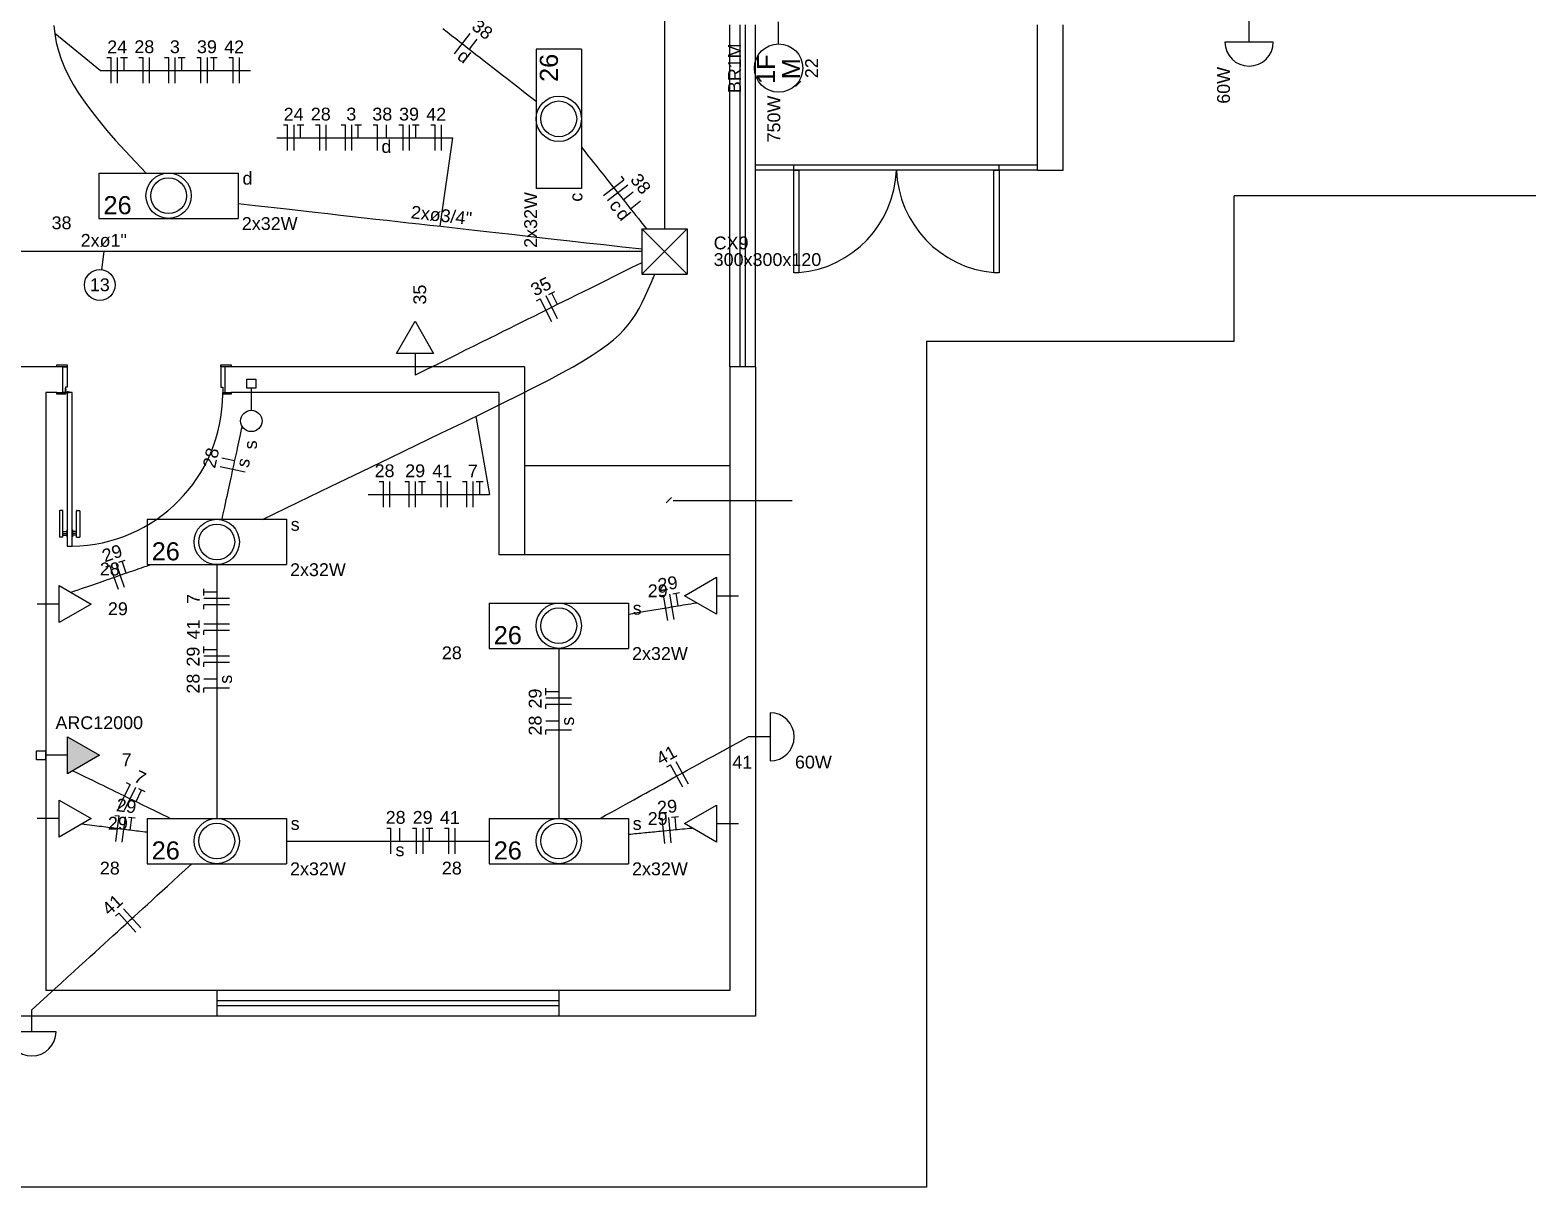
# Model space of a CAD drawing. Header units: millimetres. Extents: x -182 to 147, y -1396 to 58.
# Drawn here: x -159.95 to -142.44, y 17.83 to 31.37 of the extents above; entities that cross this region are included whole.
import ezdxf

# ---------------------------------------------------------------- set-up
doc = ezdxf.new("R2010")
doc.units = ezdxf.units.MM
doc.header["$LTSCALE"] = 10
doc.header["$MEASUREMENT"] = 0
for name, color, linetype in [('Arquitetura', 8, 'Continuous'), ('EL-Condutos', 4, 'Continuous'), ('EL-Fios (Fase 1)', 7, 'Continuous'), ('EL-Fios (Fase 2)', 7, 'Continuous'), ('EL-Fios (Fase 3)', 7, 'Continuous'), ('EL-Fios (Neutro)', 170, 'Continuous'), ('EL-Fios (Retorno)', 10, 'Continuous'), ('EL-Fios (Terra)', 90, 'Continuous'), ('EL-Textos conduto', 7, 'Continuous'), ('EL-Textos fios', 7, 'Continuous'), ('P-SIMBOL', 170, 'Continuous'), ('Textos', 7, 'Continuous')]:
    doc.layers.add(name, color=color, linetype=linetype)
doc.styles.add('Arial', font='arial.ttf')
pattern_1 = [(45, (-180.86528, 17.44875), (-0.08838835, 0.08838835), [])]

msp = doc.modelspace()

# ---------------------------------------------------------------- hatches: boundary and pattern name
at = {"layer": 'Arquitetura', "linetype": 'Continuous'}
h = msp.add_hatch(dxfattribs=at)
h.set_pattern_fill('ANSI31', color=256, style=0)
h.set_pattern_definition(pattern_1)
h.paths.add_polyline_path([(-150.906, 30.7269), (-150.906, 30.7309), (-150.906, 30.7349), (-150.907, 30.7389), (-150.908, 30.7429), (-150.91, 30.7459), (-150.912, 30.7499), (-150.914, 30.7529), (-150.917, 30.7559), (-150.919, 30.7589), (-150.922, 30.7619), (-150.925, 30.7639), (-150.928, 30.7669), (-150.932, 30.7689), (-150.936, 30.7699), (-150.94, 30.7709), (-150.943, 30.7719), (-150.947, 30.7729), (-150.951, 30.7729), (-150.955, 30.7729), (-150.959, 30.7719), (-150.963, 30.7709), (-150.967, 30.7699), (-150.971, 30.7689), (-150.974, 30.7669), (-150.978, 30.7639), (-150.981, 30.7619), (-150.984, 30.7589), (-150.986, 30.7559), (-150.989, 30.7529), (-150.991, 30.7499), (-150.993, 30.7459), (-150.994, 30.7429), (-150.995, 30.7389), (-150.996, 30.7349), (-150.997, 30.7309), (-150.997, 30.7269), (-150.997, 30.7269), (-150.997, 30.7229), (-150.996, 30.7189), (-150.995, 30.7149), (-150.994, 30.7119), (-150.993, 30.7079), (-150.991, 30.7039), (-150.989, 30.7009), (-150.986, 30.6979), (-150.984, 30.6949), (-150.981, 30.6919), (-150.978, 30.6899), (-150.974, 30.6879), (-150.971, 30.6859), (-150.967, 30.6839), (-150.963, 30.6829), (-150.959, 30.6819), (-150.955, 30.6819), (-150.951, 30.6809), (-150.947, 30.6819), (-150.943, 30.6819), (-150.94, 30.6829), (-150.936, 30.6839), (-150.932, 30.6859), (-150.928, 30.6879), (-150.925, 30.6899), (-150.922, 30.6919), (-150.919, 30.6949), (-150.917, 30.6979), (-150.914, 30.7009), (-150.912, 30.7039), (-150.91, 30.7079), (-150.908, 30.7119), (-150.907, 30.7149), (-150.906, 30.7189), (-150.906, 30.7229), (-150.906, 30.7269), (-150.906, 30.7269)])
h = msp.add_hatch(dxfattribs=at)
h.set_pattern_fill('ANSI31', color=256, style=0)
h.set_pattern_definition(pattern_1)
h.paths.add_polyline_path([(-152.423, 25.8559), (-152.423, 25.8599), (-152.424, 25.8639), (-152.425, 25.8679), (-152.426, 25.8719), (-152.428, 25.8759), (-152.429, 25.8789), (-152.432, 25.8819), (-152.434, 25.8859), (-152.437, 25.8889), (-152.44, 25.8909), (-152.443, 25.8939), (-152.446, 25.8959), (-152.45, 25.8979), (-152.453, 25.8989), (-152.457, 25.8999), (-152.461, 25.9009), (-152.465, 25.9019), (-152.469, 25.9019), (-152.473, 25.9019), (-152.477, 25.9009), (-152.481, 25.8999), (-152.484, 25.8989), (-152.488, 25.8979), (-152.492, 25.8959), (-152.495, 25.8939), (-152.498, 25.8909), (-152.501, 25.8889), (-152.504, 25.8859), (-152.506, 25.8819), (-152.508, 25.8789), (-152.51, 25.8759), (-152.512, 25.8719), (-152.513, 25.8679), (-152.514, 25.8639), (-152.514, 25.8599), (-152.515, 25.8559), (-152.515, 25.8559), (-152.514, 25.8519), (-152.514, 25.8479), (-152.513, 25.8439), (-152.512, 25.8409), (-152.51, 25.8369), (-152.508, 25.8329), (-152.506, 25.8299), (-152.504, 25.8269), (-152.501, 25.8239), (-152.498, 25.8209), (-152.495, 25.8189), (-152.492, 25.8169), (-152.488, 25.8149), (-152.484, 25.8129), (-152.481, 25.8119), (-152.477, 25.8109), (-152.473, 25.8109), (-152.469, 25.8109), (-152.465, 25.8109), (-152.461, 25.8109), (-152.457, 25.8119), (-152.453, 25.8129), (-152.45, 25.8149), (-152.446, 25.8169), (-152.443, 25.8189), (-152.44, 25.8209), (-152.437, 25.8239), (-152.434, 25.8269), (-152.432, 25.8299), (-152.429, 25.8329), (-152.428, 25.8369), (-152.426, 25.8409), (-152.425, 25.8439), (-152.424, 25.8479), (-152.423, 25.8519), (-152.423, 25.8559), (-152.423, 25.8559)])
at = {"layer": 'P-SIMBOL', "linetype": 'Continuous'}
msp.add_hatch(color=256, dxfattribs=at).paths.add_polyline_path([(-159.507, 22.6634), (-159.132, 22.8799), (-159.507, 23.0964)])

# ---------------------------------------------------------------- linework, layer by layer
at = {"layer": 'Arquitetura'}
for p, q in [((-151.762, 27.4259), (-151.762, 31.4259)), ((-151.643, 31.4259), (-151.643, 27.4259)), ((-151.583, 31.4259), (-151.583, 27.4259)), ((-151.463, 27.4259), (-151.463, 31.4259)), ((-148.163, 29.7859), (-151.463, 29.7859)), ((-151.012, 29.7259), (-151.012, 29.7859)), ((-148.612, 29.7259), (-148.612, 29.7859)), ((-148.163, 29.7259), (-151.463, 29.7259)), ((-151.463, 27.4259), (-151.762, 27.4259)), ((-159.529, 27.1599), (-159.529, 27.1529)), ((-159.5, 27.1289), (-159.505, 27.1289)), ((-151.032, 25.8559), (-152.423, 25.8559)), ((-157.762, 20.1259), (-157.762, 19.8269)), ((-153.762, 20.1259), (-153.762, 19.8269))]:
    msp.add_line(p, q, dxfattribs=at)
at = {"layer": 'Arquitetura', "linetype": 'Continuous'}
for p, q in [((-148.163, 29.7259), (-148.163, 31.4259)), ((-147.862, 29.7259), (-147.862, 31.4259)), ((-148.163, 29.7259), (-147.862, 29.7259)), ((-133.163, 29.4259), (-145.862, 29.4259)), ((-145.862, 27.7259), (-145.862, 29.4259)), ((-149.463, 27.7259), (-149.463, 17.8269)), ((-149.463, 27.7259), (-145.862, 27.7259)), ((-159.632, 27.4259), (-160.192, 27.4259)), ((-154.163, 27.4259), (-157.592, 27.4259)), ((-154.163, 27.4259), (-154.163, 25.2259)), ((-151.762, 27.4259), (-151.762, 20.1259)), ((-151.463, 27.4259), (-151.463, 19.8269)), ((-159.762, 27.1259), (-159.762, 20.1259)), ((-159.632, 27.1259), (-159.762, 27.1259)), ((-154.463, 27.1259), (-157.592, 27.1259)), ((-154.463, 27.1259), (-154.463, 25.2259)), ((-151.762, 26.2659), (-154.163, 26.2659)), ((-151.762, 25.2259), (-154.463, 25.2259)), ((-151.762, 20.1259), (-159.762, 20.1259)), ((-153.762, 20.0059), (-157.762, 20.0059)), ((-151.463, 19.8269), (-178.8619, 19.8269)), ((-153.762, 19.9459), (-157.762, 19.9459)), ((-149.463, 17.8269), (-180.862, 17.8269))]:
    msp.add_line(p, q, dxfattribs=at)
at = {"layer": 'Arquitetura', "color": 2}
for p, q in [((-159.512, 27.1259), (-159.512, 25.3269)), ((-159.453, 27.1259), (-159.512, 27.1259)), ((-159.453, 25.3269), (-159.453, 27.1259)), ((-159.512, 25.3269), (-159.453, 25.3269))]:
    msp.add_line(p, q, dxfattribs=at)
at = {"layer": 'Arquitetura', "color": 3, "linetype": 'Continuous'}
for p, q in [((-159.569, 25.7429), (-159.597, 25.7429)), ((-159.396, 25.7429), (-159.367, 25.7429)), ((-159.603, 25.7369), (-159.603, 25.4329)), ((-159.563, 25.4329), (-159.563, 25.7369)), ((-159.402, 25.4329), (-159.402, 25.7369)), ((-159.362, 25.7369), (-159.362, 25.4329)), ((-159.517, 25.5159), (-159.517, 25.4359)), ((-159.448, 25.5159), (-159.448, 25.4359))]:
    msp.add_line(p, q, dxfattribs=at)
at = {"layer": 'Arquitetura', "color": 3}
for p, q in [((-159.563, 25.4329), (-159.603, 25.4329)), ((-159.563, 25.4959), (-159.517, 25.4959)), ((-159.563, 25.4759), (-159.517, 25.4759)), ((-159.563, 25.4559), (-159.517, 25.4559)), ((-159.517, 25.5159), (-159.512, 25.5159)), ((-159.517, 25.4359), (-159.512, 25.4359)), ((-159.448, 25.5159), (-159.453, 25.5159)), ((-159.448, 25.4359), (-159.453, 25.4359)), ((-159.402, 25.4959), (-159.448, 25.4959)), ((-159.402, 25.4759), (-159.448, 25.4759)), ((-159.402, 25.4559), (-159.448, 25.4559)), ((-159.402, 25.4329), (-159.362, 25.4329))]:
    msp.add_line(p, q, dxfattribs=at)
at = {"layer": 'Arquitetura'}
for points in [[(-150.953, 29.7259), (-150.953, 28.5259), (-151.012, 28.5259), (-151.012, 29.7259), (-150.953, 29.7259)], [(-148.612, 29.7259), (-148.612, 28.5259), (-148.672, 28.5259), (-148.672, 29.7259), (-148.612, 29.7259)], [(-159.528, 27.1609), (-159.529, 27.1599), (-159.53, 27.1599)], [(-159.528, 27.1509), (-159.529, 27.1529), (-159.53, 27.1529)], [(-159.528, 27.1569), (-159.527, 27.1569), (-159.527, 27.1609), (-159.528, 27.1609), (-159.528, 27.1509), (-159.527, 27.1509), (-159.527, 27.1559), (-159.528, 27.1559)], [(-159.502, 27.1309), (-159.502, 27.1309), (-159.498, 27.1309), (-159.498, 27.1309), (-159.507, 27.1309), (-159.507, 27.1309), (-159.503, 27.1309), (-159.503, 27.1309)], [(-159.507, 27.1309), (-159.505, 27.1289), (-159.505, 27.1289)], [(-159.498, 27.1309), (-159.5, 27.1289), (-159.5, 27.1289)]]:
    msp.add_lwpolyline(points, dxfattribs=at)
at = {"layer": 'Arquitetura', "color": 3}
for points in [[(-159.512, 27.4259), (-159.563, 27.4259), (-159.632, 27.4259), (-159.632, 27.4459), (-159.512, 27.4459), (-159.512, 27.4259)], [(-157.592, 27.4259), (-157.713, 27.4259), (-157.713, 27.4459), (-157.592, 27.4459), (-157.592, 27.4259)], [(-159.532, 27.1059), (-159.632, 27.1059), (-159.632, 27.1259), (-159.532, 27.1259), (-159.532, 27.1059)], [(-157.592, 27.1059), (-157.692, 27.1059), (-157.692, 27.1259), (-157.592, 27.1259), (-157.592, 27.1059)]]:
    msp.add_lwpolyline(points, close=True, dxfattribs=at)
at = {"layer": 'Arquitetura', "color": 2}
for points in [[(-159.512, 27.1859), (-159.532, 27.1859), (-159.532, 27.1259), (-159.563, 27.1259), (-159.563, 27.4259), (-159.512, 27.4259), (-159.512, 27.1859)], [(-157.713, 27.1859), (-157.692, 27.1859), (-157.692, 27.1259), (-157.663, 27.1259), (-157.663, 27.4259), (-157.713, 27.4259), (-157.713, 27.1859)]]:
    msp.add_lwpolyline(points, close=True, dxfattribs=at)
at = {"layer": 'Arquitetura', "color": 1}
for points in [[(-159.53, 27.1349), (-159.532, 27.1309), (-159.532, 27.1309), (-159.532, 27.1359), (-159.532, 27.1759), (-159.53, 27.1759), (-159.53, 27.1349)], [(-159.524, 27.1289), (-159.527, 27.1259), (-159.527, 27.1259), (-159.523, 27.1259), (-159.483, 27.1259), (-159.483, 27.1289), (-159.524, 27.1289)]]:
    msp.add_lwpolyline(points, dxfattribs=at)
msp.add_circle((-159.527, 27.1309), 0.005, dxfattribs=at)
at = {"layer": 'Arquitetura'}
for centre, radius, start, end in [((-151.062, 29.7719), 1.2501, 275.015, 357.922), ((-148.563, 29.7719), 1.2501, 182.078, 264.985), ((-159.477, 27.1099), 1.7842, 270.777, 359.871)]:
    msp.add_arc(centre, radius, start, end, dxfattribs=at)
at = {"layer": 'Arquitetura', "color": 3, "linetype": 'Continuous'}
for centre, start, end in [((-159.596, 25.7369), 99.4623, 180), ((-159.568, 25.7369), 0, 99.4623), ((-159.397, 25.7369), 80.5377, 180), ((-159.369, 25.7369), 0, 80.5377)]:
    msp.add_arc(centre, 0.006, start, end, dxfattribs=at)
at = {"layer": 'EL-Condutos', "linetype": 'Continuous'}
for points in [[(-152.5254, 31.706), (-152.5254, 31.3262), (-152.5254, 30.9234), (-152.5254, 30.4953), (-152.5254, 30.0396), (-152.5254, 29.5539), (-152.5254, 29.0361)], [(-159.667, 31.4193), (-159.6565, 31.3194), (-159.6388, 31.2207), (-159.6139, 31.1227), (-159.5816, 31.0249), (-159.5419, 30.9268), (-159.4946, 30.8279), (-159.4397, 30.7277), (-159.3771, 30.6258), (-159.3067, 30.5217), (-159.2283, 30.4149), (-159.1418, 30.3048), (-159.0473, 30.1911), (-158.9445, 30.0732), (-158.8334, 29.9506), (-158.7138, 29.8228), (-158.5857, 29.6895)], [(-155.1189, 31.383), (-155.0666, 31.3423), (-155.016, 31.3029), (-154.9669, 31.2646), (-154.9188, 31.2271), (-154.8715, 31.1903), (-154.8246, 31.1538), (-154.7778, 31.1173), (-154.7307, 31.0806), (-154.6831, 31.0435), (-154.6346, 31.0058), (-154.5848, 30.967), (-154.5335, 30.927), (-154.4803, 30.8856), (-154.4248, 30.8424), (-154.3669, 30.7972), (-154.306, 30.7498), (-154.2419, 30.6999), (-154.1743, 30.6473), (-154.1028, 30.5916), (-154.0271, 30.5326)], [(-153.4969, 29.9936), (-153.4662, 29.9551), (-153.4368, 29.9182), (-153.4086, 29.8828), (-153.3814, 29.8486), (-153.3552, 29.8158), (-153.3299, 29.784), (-153.3053, 29.7531), (-153.2814, 29.7232), (-153.2582, 29.694), (-153.2354, 29.6654), (-153.213, 29.6373), (-153.1909, 29.6096), (-153.169, 29.5821), (-153.1473, 29.5548), (-153.1255, 29.5275), (-153.1037, 29.5001), (-153.0817, 29.4725), (-153.0594, 29.4446), (-153.0368, 29.4162), (-153.0137, 29.3872), (-152.99, 29.3575), (-152.9657, 29.327), (-152.9407, 29.2955), (-152.9148, 29.263), (-152.8879, 29.2294), (-152.8601, 29.1944), (-152.8311, 29.158), (-152.8008, 29.12), (-152.7693, 29.0804), (-152.7363, 29.0391)], [(-157.5131, 29.3347), (-157.3142, 29.3123), (-157.126, 29.2912), (-156.9476, 29.2711), (-156.7781, 29.2521), (-156.6169, 29.234), (-156.4629, 29.2167), (-156.3154, 29.2001), (-156.1735, 29.1842), (-156.0365, 29.1688), (-155.9034, 29.1539), (-155.7734, 29.1393), (-155.6458, 29.1249), (-155.5196, 29.1107), (-155.394, 29.0966), (-155.2682, 29.0825), (-155.1414, 29.0683), (-155.0127, 29.0538), (-154.8812, 29.039), (-154.7463, 29.0239), (-154.6069, 29.0082), (-154.4623, 28.992), (-154.3116, 28.9751), (-154.1541, 28.9574), (-153.9888, 28.9388), (-153.8149, 28.9193), (-153.6317, 28.8987), (-153.4382, 28.877), (-153.2336, 28.854), (-153.0171, 28.8297), (-152.7879, 28.8039)], [(-152.795, 28.7744), (-153.3955, 28.7744), (-153.9585, 28.7744), (-154.4866, 28.7744), (-154.9827, 28.7744), (-155.4492, 28.7744), (-155.889, 28.7744), (-156.3047, 28.7744), (-156.6989, 28.7744), (-157.0744, 28.7744), (-157.4338, 28.7744), (-157.7799, 28.7744), (-158.1152, 28.7744), (-158.4425, 28.7744), (-158.7644, 28.7744), (-159.0836, 28.7744), (-159.4029, 28.7744), (-159.7248, 28.7744), (-160.0521, 28.7744)], [(-152.79, 28.6431), (-152.9063, 28.5853), (-153.0158, 28.5309), (-153.1189, 28.4797), (-153.2162, 28.4313), (-153.3082, 28.3856), (-153.3955, 28.3423), (-153.4785, 28.3011), (-153.5578, 28.2617), (-153.634, 28.2238), (-153.7075, 28.1873), (-153.7789, 28.1518), (-153.8487, 28.1172), (-153.9175, 28.083), (-153.9858, 28.0491), (-154.0541, 28.0151), (-154.123, 27.9809), (-154.1929, 27.9462), (-154.2645, 27.9107), (-154.3381, 27.8741), (-154.4145, 27.8361), (-154.4941, 27.7966), (-154.5773, 27.7553), (-154.6649, 27.7118), (-154.7572, 27.6659), (-154.8549, 27.6174), (-154.9584, 27.566), (-155.0683, 27.5114), (-155.1852, 27.4533), (-155.3094, 27.3916), (-155.4417, 27.3259)], [(-157.2263, 25.6377), (-156.8114, 25.8396), (-156.4248, 26.027), (-156.0654, 26.2008), (-155.7321, 26.3615), (-155.4239, 26.5101), (-155.1396, 26.6473), (-154.8781, 26.7739), (-154.6384, 26.8906), (-154.4192, 26.9981), (-154.2197, 27.0973), (-154.0385, 27.189), (-153.8747, 27.2738), (-153.7271, 27.3526), (-153.5947, 27.4261), (-153.4763, 27.4951), (-153.3709, 27.5603), (-153.2773, 27.6226), (-153.1945, 27.6826), (-153.1213, 27.7412), (-153.0567, 27.7991), (-152.9996, 27.8571), (-152.9488, 27.916), (-152.9033, 27.9765), (-152.862, 28.0393), (-152.8237, 28.1053), (-152.7874, 28.1752), (-152.752, 28.2499), (-152.7163, 28.3299), (-152.6794, 28.4162), (-152.64, 28.5094)], [(-157.4659, 26.73), (-157.4747, 26.6898), (-157.4831, 26.651), (-157.4913, 26.6136), (-157.4992, 26.5773), (-157.5069, 26.5422), (-157.5144, 26.5079), (-157.5217, 26.4745), (-157.5289, 26.4417), (-157.5359, 26.4095), (-157.5429, 26.3778), (-157.5497, 26.3463), (-157.5566, 26.3151), (-157.5634, 26.2839), (-157.5702, 26.2526), (-157.5771, 26.2212), (-157.584, 26.1894), (-157.5911, 26.1571), (-157.5982, 26.1243), (-157.6055, 26.0908), (-157.613, 26.0565), (-157.6207, 26.0212), (-157.6287, 25.9849), (-157.6369, 25.9473), (-157.6454, 25.9084), (-157.6542, 25.8681), (-157.6634, 25.8261), (-157.6729, 25.7825), (-157.6828, 25.737), (-157.6932, 25.6896), (-157.704, 25.6401)], [(-158.5259, 25.1108), (-158.5569, 25.1001), (-158.5872, 25.0896), (-158.617, 25.0792), (-158.6463, 25.0691), (-158.6752, 25.0591), (-158.7037, 25.0492), (-158.732, 25.0393), (-158.7601, 25.0296), (-158.788, 25.0199), (-158.8159, 25.0102), (-158.8438, 25.0006), (-158.8718, 24.9908), (-158.9, 24.9811), (-158.9283, 24.9713), (-158.957, 24.9613), (-158.986, 24.9513), (-159.0154, 24.941), (-159.0453, 24.9307), (-159.0758, 24.9201), (-159.107, 24.9093), (-159.1388, 24.8982), (-159.1714, 24.8869), (-159.2049, 24.8753), (-159.2393, 24.8634), (-159.2747, 24.8511), (-159.3111, 24.8385), (-159.3487, 24.8254), (-159.3875, 24.812), (-159.4275, 24.7981), (-159.4689, 24.7837)], [(-157.7617, 25.1103), (-157.7617, 24.9738), (-157.7617, 24.8451), (-157.7617, 24.7236), (-157.7617, 24.6087), (-157.7617, 24.5), (-157.7617, 24.3968), (-157.7617, 24.2985), (-157.7617, 24.2048), (-157.7617, 24.1148), (-157.7617, 24.0283), (-157.7618, 23.9445), (-157.7618, 23.8629), (-157.7618, 23.783), (-157.7618, 23.7041), (-157.7618, 23.6259), (-157.7618, 23.5476), (-157.7618, 23.4688), (-157.7618, 23.3889), (-157.7618, 23.3073), (-157.7617, 23.2235), (-157.7617, 23.1369), (-157.7617, 23.047), (-157.7617, 22.9532), (-157.7617, 22.855), (-157.7617, 22.7518), (-157.7617, 22.643), (-157.7617, 22.5282), (-157.7617, 22.4067), (-157.7617, 22.278), (-157.7617, 22.1415)], [(-152.9457, 24.5313), (-152.9198, 24.5356), (-152.8942, 24.5399), (-152.8691, 24.5441), (-152.8442, 24.5482), (-152.8195, 24.5524), (-152.7951, 24.5564), (-152.7708, 24.5605), (-152.7466, 24.5645), (-152.7225, 24.5686), (-152.6984, 24.5726), (-152.6743, 24.5766), (-152.6501, 24.5807), (-152.6258, 24.5847), (-152.6014, 24.5888), (-152.5767, 24.5929), (-152.5518, 24.5971), (-152.5266, 24.6013), (-152.501, 24.6056), (-152.4751, 24.6099), (-152.4487, 24.6143), (-152.4218, 24.6188), (-152.3945, 24.6234), (-152.3665, 24.628), (-152.338, 24.6328), (-152.3088, 24.6377), (-152.2789, 24.6427), (-152.2482, 24.6478), (-152.2168, 24.6531), (-152.1845, 24.6585), (-152.1513, 24.664)], [(-153.7617, 24.1299), (-153.7617, 24.0404), (-153.7617, 23.9558), (-153.7617, 23.8755), (-153.7617, 23.7994), (-153.7617, 23.7271), (-153.7617, 23.6581), (-153.7617, 23.5923), (-153.7617, 23.5292), (-153.7617, 23.4685), (-153.7617, 23.4098), (-153.7618, 23.3529), (-153.7618, 23.2973), (-153.7618, 23.2428), (-153.7618, 23.1889), (-153.7618, 23.1354), (-153.7618, 23.0819), (-153.7618, 23.028), (-153.7618, 22.9735), (-153.7618, 22.9179), (-153.7617, 22.861), (-153.7617, 22.8023), (-153.7617, 22.7416), (-153.7617, 22.6785), (-153.7617, 22.6127), (-153.7617, 22.5437), (-153.7617, 22.4714), (-153.7617, 22.3953), (-153.7617, 22.315), (-153.7617, 22.2304), (-153.7617, 22.1409)], [(-153.2797, 22.1413), (-153.2156, 22.1766), (-153.1546, 22.2102), (-153.0963, 22.2423), (-153.0406, 22.273), (-152.987, 22.3025), (-152.9354, 22.3309), (-152.8854, 22.3585), (-152.8368, 22.3852), (-152.7893, 22.4114), (-152.7426, 22.4371), (-152.6965, 22.4625), (-152.6506, 22.4878), (-152.6047, 22.5131), (-152.5584, 22.5385), (-152.5116, 22.5643), (-152.4639, 22.5906), (-152.4151, 22.6175), (-152.3648, 22.6452), (-152.3129, 22.6738), (-152.2589, 22.7035), (-152.2027, 22.7345), (-152.1439, 22.7668), (-152.0823, 22.8008), (-152.0176, 22.8364), (-151.9495, 22.8739), (-151.8777, 22.9134), (-151.802, 22.9551), (-151.7221, 22.9992), (-151.6376, 23.0457), (-151.5484, 23.0948)], [(-159.4446, 22.6984), (-159.395, 22.6741), (-159.3473, 22.6508), (-159.3015, 22.6284), (-159.2573, 22.6069), (-159.2148, 22.5861), (-159.1737, 22.566), (-159.1339, 22.5465), (-159.0953, 22.5277), (-159.0579, 22.5094), (-159.0214, 22.4915), (-158.9857, 22.4741), (-158.9507, 22.457), (-158.9164, 22.4402), (-158.8825, 22.4236), (-158.8489, 22.4073), (-158.8156, 22.391), (-158.7824, 22.3747), (-158.7491, 22.3585), (-158.7157, 22.3422), (-158.6821, 22.3257), (-158.648, 22.3091), (-158.6134, 22.2922), (-158.5782, 22.2749), (-158.5422, 22.2574), (-158.5053, 22.2393), (-158.4675, 22.2208), (-158.4284, 22.2018), (-158.3882, 22.1821), (-158.3465, 22.1617), (-158.3033, 22.1406)], [(-158.578, 21.9777), (-158.6032, 21.9809), (-158.6279, 21.9839), (-158.6524, 21.987), (-158.6766, 21.99), (-158.7006, 21.993), (-158.7243, 21.996), (-158.748, 21.9989), (-158.7714, 22.0018), (-158.7949, 22.0048), (-158.8183, 22.0077), (-158.8417, 22.0106), (-158.8651, 22.0135), (-158.8887, 22.0165), (-158.9124, 22.0194), (-158.9362, 22.0224), (-158.9603, 22.0254), (-158.9847, 22.0284), (-159.0093, 22.0315), (-159.0343, 22.0346), (-159.0597, 22.0378), (-159.0855, 22.041), (-159.1117, 22.0443), (-159.1385, 22.0476), (-159.1658, 22.051), (-159.1937, 22.0545), (-159.2222, 22.0581), (-159.2514, 22.0617), (-159.2813, 22.0655), (-159.312, 22.0693), (-159.3435, 22.0732)], [(-152.9457, 21.9555), (-152.9211, 21.9579), (-152.8968, 21.9603), (-152.8729, 21.9626), (-152.8492, 21.9649), (-152.8258, 21.9672), (-152.8025, 21.9695), (-152.7794, 21.9718), (-152.7565, 21.974), (-152.7336, 21.9762), (-152.7107, 21.9785), (-152.6878, 21.9807), (-152.6649, 21.9829), (-152.6419, 21.9852), (-152.6188, 21.9874), (-152.5955, 21.9897), (-152.5721, 21.992), (-152.5484, 21.9943), (-152.5244, 21.9966), (-152.5001, 21.999), (-152.4755, 22.0014), (-152.4505, 22.0039), (-152.4251, 22.0063), (-152.3992, 22.0089), (-152.3727, 22.0115), (-152.3458, 22.0141), (-152.3183, 22.0168), (-152.2901, 22.0195), (-152.2613, 22.0223), (-152.2318, 22.0252), (-152.2016, 22.0282)], [(-156.9438, 21.8759), (-156.8459, 21.8759), (-156.752, 21.8759), (-156.6617, 21.8759), (-156.5748, 21.8759), (-156.491, 21.8759), (-156.41, 21.8759), (-156.3316, 21.8759), (-156.2554, 21.8759), (-156.1812, 21.8759), (-156.1087, 21.8759), (-156.0377, 21.8759), (-155.9677, 21.8759), (-155.8986, 21.8759), (-155.83, 21.8759), (-155.7618, 21.8759), (-155.6935, 21.8759), (-155.6249, 21.8759), (-155.5558, 21.8759), (-155.4859, 21.8759), (-155.4148, 21.8759), (-155.3423, 21.8759), (-155.2681, 21.8759), (-155.1919, 21.8759), (-155.1134, 21.8759), (-155.0325, 21.8759), (-154.9487, 21.8759), (-154.8618, 21.8759), (-154.7715, 21.8759), (-154.6775, 21.8759), (-154.5796, 21.8759)], [(-159.9243, 19.9012), (-159.8297, 19.9875), (-159.7407, 20.0688), (-159.6568, 20.1455), (-159.5776, 20.2177), (-159.503, 20.2859), (-159.4324, 20.3503), (-159.3655, 20.4114), (-159.3021, 20.4693), (-159.2417, 20.5245), (-159.184, 20.5772), (-159.1286, 20.6277), (-159.0752, 20.6765), (-159.0235, 20.7237), (-158.973, 20.7698), (-158.9235, 20.8151), (-158.8745, 20.8598), (-158.8258, 20.9043), (-158.7769, 20.9489), (-158.7276, 20.9939), (-158.6774, 21.0397), (-158.626, 21.0866), (-158.5732, 21.1349), (-158.5184, 21.1849), (-158.4614, 21.237), (-158.4018, 21.2914), (-158.3393, 21.3484), (-158.2735, 21.4085), (-158.2041, 21.4719), (-158.1306, 21.539), (-158.0528, 21.61)]]:
    msp.add_lwpolyline(points, dxfattribs=at)
at = {"layer": 'EL-Fios (Fase 1)'}
for p, q in [((-157.8717, 30.7431), (-157.8717, 31.0431)), ((-155.5081, 29.9551), (-155.5081, 30.2551)), ((-153.7772, 27.9852), (-153.9106, 28.2539)), ((-154.7616, 25.7816), (-154.7616, 26.0816)), ((-157.6118, 24.7134), (-157.9118, 24.7134)), ((-158.8396, 22.2358), (-158.7079, 22.5053))]:
    msp.add_line(p, q, dxfattribs=at)
at = {"layer": 'EL-Fios (Fase 2)'}
for p, q in [((-154.9819, 31.0861), (-154.7975, 31.3228)), ((-158.2467, 30.7431), (-158.2467, 31.0431)), ((-157.4967, 30.7431), (-157.4967, 31.0431)), ((-156.1831, 29.9551), (-156.1831, 30.2551)), ((-155.1331, 29.9551), (-155.1331, 30.2551)), ((-153.1908, 29.3687), (-152.9561, 29.5557))]:
    msp.add_line(p, q, dxfattribs=at)
at = {"layer": 'EL-Fios (Fase 3)'}
for p, q in [((-158.9217, 30.7431), (-158.9217, 31.0431)), ((-158.5467, 30.7431), (-158.5467, 31.0431)), ((-156.8581, 29.9551), (-156.8581, 30.2551)), ((-156.4831, 29.9551), (-156.4831, 30.2551)), ((-157.4303, 26.1904), (-157.7233, 26.2544)), ((-155.7366, 25.7816), (-155.7366, 26.0816)), ((-155.4366, 25.7816), (-155.4366, 26.0816)), ((-155.0616, 25.7816), (-155.0616, 26.0816)), ((-158.8417, 24.8425), (-158.94, 25.126)), ((-152.4129, 24.4682), (-152.4624, 24.7641)), ((-157.6118, 24.4134), (-157.9118, 24.4134)), ((-157.6118, 24.0384), (-157.9118, 24.0384)), ((-153.6118, 23.5479), (-153.9118, 23.5479)), ((-152.2437, 22.5407), (-152.3884, 22.8034)), ((-158.8675, 21.8627), (-158.8304, 22.1604)), ((-152.4475, 21.8534), (-152.4766, 22.152)), ((-155.3493, 21.7259), (-155.3493, 22.0259)), ((-154.9743, 21.7259), (-154.9743, 22.0259)), ((-158.6516, 20.8602), (-158.8539, 21.0817))]:
    msp.add_line(p, q, dxfattribs=at)
at = {"layer": 'EL-Fios (Neutro)'}
for p, q in [((-159.0467, 31.0431), (-158.9967, 31.0431)), ((-158.9967, 30.7431), (-158.9967, 31.0431)), ((-158.6717, 31.0431), (-158.6217, 31.0431)), ((-158.6217, 30.7431), (-158.6217, 31.0431)), ((-158.3717, 31.0431), (-158.3217, 31.0431)), ((-158.3217, 30.7431), (-158.3217, 31.0431)), ((-157.9967, 31.0431), (-157.9467, 31.0431)), ((-157.9467, 30.7431), (-157.9467, 31.0431)), ((-157.6217, 31.0431), (-157.5717, 31.0431)), ((-157.5717, 30.7431), (-157.5717, 31.0431)), ((-156.9831, 30.2551), (-156.9331, 30.2551)), ((-156.9331, 29.9551), (-156.9331, 30.2551)), ((-156.6081, 30.2551), (-156.5581, 30.2551)), ((-156.5581, 29.9551), (-156.5581, 30.2551)), ((-156.3081, 30.2551), (-156.2581, 30.2551)), ((-156.2581, 29.9551), (-156.2581, 30.2551)), ((-155.9331, 30.2551), (-155.8831, 30.2551)), ((-155.8831, 29.9551), (-155.8831, 30.2551)), ((-155.6331, 30.2551), (-155.5831, 30.2551)), ((-155.5831, 29.9551), (-155.5831, 30.2551)), ((-155.2581, 30.2551), (-155.2081, 30.2551)), ((-155.2081, 29.9551), (-155.2081, 30.2551)), ((-153.2375, 29.4274), (-153.0029, 29.6143)), ((-153.034, 29.6534), (-153.0029, 29.6143)), ((-154.0226, 28.1983), (-153.9778, 28.2205)), ((-153.8444, 27.9519), (-153.9778, 28.2205)), ((-155.8616, 26.0816), (-155.8116, 26.0816)), ((-155.8116, 25.7816), (-155.8116, 26.0816)), ((-155.5616, 26.0816), (-155.5116, 26.0816)), ((-155.5116, 25.7816), (-155.5116, 26.0816)), ((-155.1866, 26.0816), (-155.1366, 26.0816)), ((-155.1366, 25.7816), (-155.1366, 26.0816)), ((-154.8866, 26.0816), (-154.8366, 26.0816)), ((-154.8366, 25.7816), (-154.8366, 26.0816)), ((-159.0581, 25.085), (-159.0108, 25.1014)), ((-158.9125, 24.818), (-159.0108, 25.1014)), ((-152.5857, 24.7435), (-152.5364, 24.7517)), ((-152.4869, 24.4558), (-152.5364, 24.7517)), ((-157.6118, 24.6384), (-157.9118, 24.6384)), ((-157.9118, 24.5884), (-157.9118, 24.6384)), ((-157.6118, 24.3384), (-157.9118, 24.3384)), ((-157.9118, 24.2884), (-157.9118, 24.3384)), ((-157.6118, 23.9634), (-157.9118, 23.9634)), ((-157.9118, 23.9134), (-157.9118, 23.9634)), ((-157.6118, 23.6634), (-157.9118, 23.6634)), ((-157.9118, 23.6134), (-157.9118, 23.6634)), ((-153.6118, 23.4729), (-153.9118, 23.4729)), ((-153.9118, 23.4229), (-153.9118, 23.4729)), ((-153.6118, 23.1729), (-153.9118, 23.1729)), ((-153.9118, 23.1229), (-153.9118, 23.1729)), ((-152.4979, 22.7431), (-152.4541, 22.7673)), ((-152.3094, 22.5045), (-152.4541, 22.7673)), ((-158.907, 22.2687), (-158.7753, 22.5382)), ((-158.8202, 22.5602), (-158.7753, 22.5382)), ((-158.9544, 22.1758), (-158.9048, 22.1696)), ((-158.9419, 21.872), (-158.9048, 22.1696)), ((-152.601, 22.1399), (-152.5512, 22.1447)), ((-152.5221, 21.8462), (-152.5512, 22.1447)), ((-155.7743, 22.0259), (-155.7243, 22.0259)), ((-155.7243, 21.7259), (-155.7243, 22.0259)), ((-155.4743, 22.0259), (-155.4243, 22.0259)), ((-155.4243, 21.7259), (-155.4243, 22.0259)), ((-155.0993, 22.0259), (-155.0493, 22.0259)), ((-155.0493, 21.7259), (-155.0493, 22.0259)), ((-158.9462, 20.9974), (-158.9092, 21.0312)), ((-158.7069, 20.8096), (-158.9092, 21.0312))]:
    msp.add_line(p, q, dxfattribs=at)
at = {"layer": 'EL-Fios (Retorno)'}
for p, q in [((-154.8068, 31.1399), (-154.7147, 31.2583)), ((-155.7781, 30.1051), (-155.7781, 30.2551)), ((-153.008, 29.3801), (-152.8907, 29.4735)), ((-152.9239, 29.2745), (-152.8066, 29.368)), ((-157.5544, 26.325), (-157.7009, 26.357)), ((-157.7618, 23.7684), (-157.9118, 23.7684)), ((-153.7618, 23.2779), (-153.9118, 23.2779)), ((-155.6193, 21.8759), (-155.6193, 22.0259))]:
    msp.add_line(p, q, dxfattribs=at)
at = {"layer": 'EL-Fios (Terra)'}
for p, q in [((-158.8867, 31.0431), (-158.8067, 31.0431)), ((-158.8467, 30.8931), (-158.8467, 31.0431)), ((-158.2117, 31.0431), (-158.1317, 31.0431)), ((-158.1717, 30.8931), (-158.1717, 31.0431)), ((-157.8367, 31.0431), (-157.7567, 31.0431)), ((-157.7967, 30.8931), (-157.7967, 31.0431)), ((-156.8231, 30.2551), (-156.7431, 30.2551)), ((-156.7831, 30.1051), (-156.7831, 30.2551)), ((-156.1481, 30.2551), (-156.0681, 30.2551)), ((-156.1081, 30.1051), (-156.1081, 30.2551)), ((-155.4731, 30.2551), (-155.3931, 30.2551)), ((-155.4331, 30.1051), (-155.4331, 30.2551)), ((-153.8793, 28.2695), (-153.8076, 28.3051)), ((-153.7767, 28.1529), (-153.8435, 28.2873)), ((-155.4016, 26.0816), (-155.3216, 26.0816)), ((-155.3616, 25.9316), (-155.3616, 26.0816)), ((-154.7266, 26.0816), (-154.6466, 26.0816)), ((-154.6866, 25.9316), (-154.6866, 26.0816)), ((-158.9069, 25.1374), (-158.8313, 25.1637)), ((-158.82, 25.0088), (-158.8691, 25.1506)), ((-157.9118, 24.7484), (-157.9118, 24.8284)), ((-157.7618, 24.7884), (-157.9118, 24.7884)), ((-152.4279, 24.7699), (-152.349, 24.7831)), ((-152.3637, 24.6285), (-152.3884, 24.7765)), ((-157.9118, 24.0734), (-157.9118, 24.1534)), ((-157.7618, 24.1134), (-157.9118, 24.1134)), ((-153.9118, 23.5829), (-153.9118, 23.6629)), ((-153.7618, 23.6229), (-153.9118, 23.6229)), ((-158.7064, 22.3376), (-158.6405, 22.4724)), ((-158.6765, 22.4899), (-158.6046, 22.4548)), ((-158.7956, 22.156), (-158.7163, 22.1461)), ((-158.7745, 22.0022), (-158.7559, 22.1511)), ((-152.4418, 22.1554), (-152.3621, 22.1632)), ((-152.3874, 22.01), (-152.402, 22.1593)), ((-155.3143, 22.0259), (-155.2343, 22.0259)), ((-155.2743, 21.8759), (-155.2743, 22.0259))]:
    msp.add_line(p, q, dxfattribs=at)
at = {"layer": 'EL-Textos fios'}
for p, q in [((-159.6575, 31.3268), (-159.1217, 30.8931)), ((-159.1217, 30.8931), (-157.3655, 30.8931)), ((-157.0581, 30.1051), (-155.0019, 30.1051)), ((-155.1486, 29.0691), (-155.0019, 30.1051)), ((-159.0836, 28.7744), (-159.1087, 28.5612)), ((-154.7333, 26.8443), (-154.5716, 25.9316)), ((-155.9928, 25.9316), (-154.5716, 25.9316))]:
    msp.add_line(p, q, dxfattribs=at)
msp.add_circle((-159.1298, 28.3824), 0.18, dxfattribs=at)
at = {"layer": 'P-SIMBOL'}
for p, q in [((-151.1903, 31.2025), (-151.1903, 31.4594)), ((-145.6884, 31.2251), (-145.6884, 31.4821)), ((-145.4059, 31.2251), (-145.9709, 31.2251)), ((-153.4967, 31.1419), (-154.0267, 31.1419)), ((-154.0267, 31.1419), (-154.0267, 29.5099)), ((-153.4967, 31.1419), (-153.4967, 29.5099)), ((-159.1417, 29.6909), (-157.5097, 29.6909)), ((-159.1417, 29.6909), (-159.1417, 29.1609)), ((-157.5097, 29.6909), (-157.5097, 29.1609)), ((-153.4967, 29.5099), (-154.0267, 29.5099)), ((-159.1417, 29.1609), (-157.5097, 29.1609)), ((-152.7904, 29.0394), (-152.2604, 29.0394)), ((-152.7904, 29.0394), (-152.7904, 28.5094)), ((-152.7904, 29.0394), (-152.2604, 28.5094)), ((-152.2604, 29.0394), (-152.7904, 28.5094)), ((-152.2604, 29.0394), (-152.2604, 28.5094)), ((-152.7904, 28.5094), (-152.2604, 28.5094)), ((-155.6582, 27.5819), (-155.4417, 27.9569)), ((-155.4417, 27.9569), (-155.2252, 27.5819)), ((-155.2252, 27.5819), (-155.6582, 27.5819)), ((-155.4417, 27.5819), (-155.4417, 27.3259)), ((-157.4105, 27.279), (-157.3044, 27.279)), ((-157.4105, 27.1729), (-157.4105, 27.279)), ((-157.3044, 27.1729), (-157.4105, 27.1729)), ((-157.3575, 26.9159), (-157.3575, 27.1729)), ((-157.3044, 27.279), (-157.3044, 27.1729)), ((-158.5777, 25.6409), (-156.9457, 25.6409)), ((-158.5777, 25.6409), (-158.5777, 25.1109)), ((-156.9457, 25.6409), (-156.9457, 25.1109)), ((-158.5777, 25.1109), (-156.9457, 25.1109)), ((-159.6059, 24.8639), (-159.2309, 24.6474)), ((-159.6059, 24.4309), (-159.6059, 24.8639)), ((-152.2929, 24.7458), (-151.9179, 24.9623)), ((-151.9179, 24.9623), (-151.9179, 24.5293)), ((-151.9179, 24.5293), (-152.2929, 24.7458)), ((-151.9179, 24.7458), (-151.6619, 24.7458)), ((-159.6059, 24.6474), (-159.8619, 24.6474)), ((-159.2309, 24.6474), (-159.6059, 24.4309)), ((-154.5777, 24.6599), (-152.9457, 24.6599)), ((-154.5777, 24.6599), (-154.5777, 24.1299)), ((-152.9457, 24.6599), (-152.9457, 24.1299)), ((-154.5777, 24.1299), (-152.9457, 24.1299)), ((-151.2914, 23.3773), (-151.2914, 22.8123)), ((-159.507, 22.6634), (-159.507, 23.0964)), ((-159.507, 23.0964), (-159.132, 22.8799)), ((-151.2914, 23.0948), (-151.5484, 23.0948)), ((-159.8691, 22.8269), (-159.8691, 22.933)), ((-159.8691, 22.933), (-159.7631, 22.933)), ((-159.7631, 22.8269), (-159.8691, 22.8269)), ((-159.7631, 22.933), (-159.7631, 22.8269)), ((-159.507, 22.8799), (-159.7631, 22.8799)), ((-159.132, 22.8799), (-159.507, 22.6634)), ((-159.6059, 22.3544), (-159.2309, 22.1379)), ((-159.6059, 21.9214), (-159.6059, 22.3544)), ((-152.2929, 22.0808), (-151.9179, 22.2973)), ((-151.9179, 22.2973), (-151.9179, 21.8643)), ((-159.6059, 22.1379), (-159.8619, 22.1379)), ((-159.2309, 22.1379), (-159.6059, 21.9214)), ((-158.5777, 22.1409), (-156.9457, 22.1409)), ((-158.5777, 22.1409), (-158.5777, 21.6109)), ((-156.9457, 22.1409), (-156.9457, 21.6109)), ((-154.5777, 22.1409), (-152.9457, 22.1409)), ((-154.5777, 22.1409), (-154.5777, 21.6109)), ((-152.9457, 22.1409), (-152.9457, 21.6109)), ((-151.9179, 21.8643), (-152.2929, 22.0808)), ((-151.9179, 22.0808), (-151.6619, 22.0808)), ((-158.5777, 21.6109), (-156.9457, 21.6109)), ((-154.5777, 21.6109), (-152.9457, 21.6109)), ((-159.9243, 19.6442), (-159.9243, 19.9012)), ((-159.6418, 19.6442), (-160.2068, 19.6442))]:
    msp.add_line(p, q, dxfattribs=at)
for centre, radius in [((-151.1903, 30.9204), 0.2825), ((-153.7617, 30.3259), 0.265), ((-153.7617, 30.3259), 0.2092), ((-158.3257, 29.4259), 0.265), ((-158.3257, 29.4259), 0.2092), ((-157.3575, 26.7909), 0.125), ((-157.7617, 25.3759), 0.265), ((-157.7617, 25.3759), 0.2092), ((-153.7617, 24.3949), 0.265), ((-153.7617, 24.3949), 0.2092), ((-157.7617, 21.8759), 0.265), ((-157.7617, 21.8759), 0.2092), ((-153.7617, 21.8759), 0.265), ((-153.7617, 21.8759), 0.2092)]:
    msp.add_circle(centre, radius, dxfattribs=at)
for centre, start, end in [((-145.6884, 31.2251), 180, 0), ((-151.2914, 23.0948), 270, 90), ((-159.9243, 19.6442), 180, 0)]:
    msp.add_arc(centre, 0.2825, start, end, dxfattribs=at)

# ---------------------------------------------------------------- texts
at = {"layer": 'EL-Textos conduto', "insert": (-155.1429, 29.1193), "char_height": 0.15, "width": 1.26, "attachment_point": 8, "rotation": 353.5886, "line_spacing_factor": 0.6, "style": 'Arial'}
msp.add_mtext('2xø3/4"', dxfattribs=at)
at = {"layer": 'EL-Textos conduto', "insert": (-159.0836, 28.8249), "char_height": 0.15, "width": 0.9, "attachment_point": 8, "line_spacing_factor": 0.6, "style": 'Arial'}
msp.add_mtext('2xø1"', dxfattribs=at)
at = {"layer": 'EL-Textos fios', "char_height": 0.15, "attachment_point": 8, "line_spacing_factor": 0.6, "style": 'Arial'}
for s, insert, width, rotation in [('38', (-154.7023, 31.3114), 0.36, 322.08249), ('d', (-154.9175, 30.9979), 0.18, 322.08249), ('38', (-152.8631, 29.5183), 0.36, 308.54923), ('c', (-153.1488, 29.2679), 0.18, 308.54923), ('d', (-153.0647, 29.1623), 0.18, 308.54923), ('35', (-153.9371, 28.296), 0.36, 26.41335), ('28', (-157.7548, 26.3425), 0.36, 77.67589), ('s', (-157.3785, 26.2866), 0.18, 77.67589), ('29', (-158.9609, 25.1711), 0.36, 19.13106), ('29', (-152.4755, 24.8121), 0.36, 9.48245), ('7', (-157.9613, 24.7084), 0.18, 90.00021), ('41', (-157.9613, 24.3509), 0.36, 90.00021), ('29', (-157.9613, 24.0334), 0.36, 90.00021), ('28', (-157.9613, 23.7177), 0.36, 90.00021), ('s', (-157.5818, 23.7684), 0.18, 90.00021), ('29', (-153.9613, 23.5429), 0.36, 90.00021), ('28', (-153.9613, 23.2272), 0.36, 90.00021), ('s', (-153.5818, 23.2779), 0.18, 90.00021), ('41', (-152.467, 22.8167), 0.36, 28.8427), ('7', (-158.6907, 22.552), 0.18, 333.95418), ('29', (-158.8292, 22.2101), 0.36, 352.89044), ('29', (-152.4864, 22.2008), 0.36, 5.57488), ('28', (-155.6699, 22.0754), 0.36, 0.00084), ('29', (-155.3543, 22.0754), 0.36, 0.00084), ('41', (-155.0368, 22.0754), 0.36, 0.00084), ('s', (-155.6193, 21.6959), 0.18, 0.00084), ('41', (-158.9334, 21.0761), 0.36, 42.39888)]:
    msp.add_mtext(s, dxfattribs=dict(at, insert=insert, width=width, rotation=rotation))
for s, insert, width in [('24', (-158.9267, 31.0926), 0.36), ('28', (-158.6092, 31.0926), 0.36), ('3', (-158.2517, 31.0926), 0.18), ('39', (-157.8767, 31.0926), 0.36), ('42', (-157.5592, 31.0926), 0.36), ('24', (-156.8631, 30.3046), 0.36), ('28', (-156.5456, 30.3046), 0.36), ('3', (-156.1881, 30.3046), 0.18), ('38', (-155.8259, 30.3046), 0.36), ('39', (-155.5131, 30.3046), 0.36), ('42', (-155.1956, 30.3046), 0.36), ('d', (-155.7781, 29.9251), 0.18), ('13', (-159.1298, 28.3074), 0.36), ('28', (-155.7991, 26.1311), 0.36), ('29', (-155.4416, 26.1311), 0.36), ('41', (-155.1241, 26.1311), 0.36), ('7', (-154.7666, 26.1311), 0.18)]:
    msp.add_mtext(s, dxfattribs=dict(at, insert=insert, width=width))
at = {"layer": 'P-SIMBOL', "char_height": 0.2118, "attachment_point": 9, "rotation": 90.00021, "line_spacing_factor": 0.6, "style": 'Arial'}
for s, insert, width in [('26', (-153.769, 31.0869), 0.50832), ('1F', (-151.2324, 31.079), 0.50832), ('M', (-150.9403, 31.0358), 0.25416)]:
    msp.add_mtext(s, dxfattribs=dict(at, insert=insert, width=width))
at = {"layer": 'P-SIMBOL', "char_height": 0.2118, "width": 0.50832, "attachment_point": 7, "line_spacing_factor": 0.6, "style": 'Arial'}
for insert in [(-159.0867, 29.2068), (-158.5227, 25.1568), (-154.5227, 24.1758), (-158.5227, 21.6568), (-154.5227, 21.6568)]:
    msp.add_mtext('26', dxfattribs=dict(at, insert=insert))
at = {"layer": 'Textos', "char_height": 0.15, "line_spacing_factor": 0.6, "style": 'Arial'}
for s, insert, width, attachment_point, rotation in [('BR1M', (-151.6316, 30.9177), 0.72, 8, 90.00021), ('22', (-150.73, 30.9186), 0.36, 8, 90.00021), ('60W', (-145.9105, 30.7179), 0.54, 8, 90.00021), ('750W', (-151.1696, 30.3238), 0.72, 8, 90.00021), ('2x32W', (-154.014, 29.469), 0.9, 9, 90.00021), ('c', (-153.4839, 29.4617), 0.18, 9, 90.00021), ('35', (-155.3109, 28.2693), 0.36, 8, 90.00021), ('s', (-157.29, 26.5639), 0.18, 9, 90.00021), ('ARC12000', (-159.1365, 23.183), 1.44, 8, 0.00084), ('7', (-158.8167, 22.7512), 0.18, 8, 0.00084)]:
    msp.add_mtext(s, dxfattribs=dict(at, insert=insert, width=width, attachment_point=attachment_point, rotation=rotation))
for s, insert, width, attachment_point in [('d', (-157.4615, 29.5537), 0.18, 7), ('38', (-159.6936, 29.0322), 0.36, 7), ('2x32W', (-157.4688, 29.0236), 0.9, 7), ('CX9', (-151.9504, 28.7969), 0.54, 7), ('300x300x120', (-151.9504, 28.6019), 1.98, 7), ('s', (-156.8975, 25.5037), 0.18, 7), ('28', (-159.1296, 24.9822), 0.36, 7), ('2x32W', (-156.9048, 24.9736), 0.9, 7), ('29', (-152.6052, 24.7265), 0.36, 8), ('29', (-158.9185, 24.5167), 0.36, 8), ('s', (-152.8975, 24.5227), 0.18, 7), ('28', (-155.1296, 24.0012), 0.36, 7), ('2x32W', (-152.9048, 23.9926), 0.9, 7), ('41', (-151.6154, 22.7228), 0.36, 8), ('60W', (-150.7842, 22.7227), 0.54, 8), ('29', (-158.9185, 22.0071), 0.36, 8), ('s', (-156.8975, 22.0037), 0.18, 7), ('s', (-152.8975, 22.0037), 0.18, 7), ('29', (-152.6052, 22.0616), 0.36, 8), ('28', (-159.1296, 21.4822), 0.36, 7), ('2x32W', (-156.9048, 21.4736), 0.9, 7), ('28', (-155.1296, 21.4822), 0.36, 7), ('2x32W', (-152.9048, 21.4736), 0.9, 7)]:
    msp.add_mtext(s, dxfattribs=dict(at, insert=insert, width=width, attachment_point=attachment_point))

doc.saveas('drawing.dxf')
